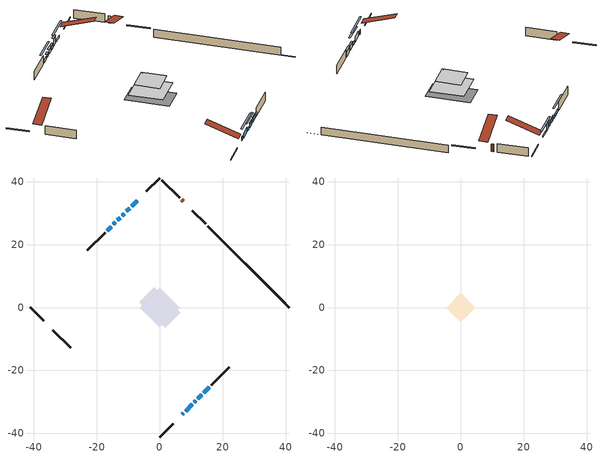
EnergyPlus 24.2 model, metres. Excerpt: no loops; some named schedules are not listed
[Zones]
conditioned space
 floor outside (Floor1 construction): -0.96,0 0,0.96 0.96,0 0,-0.96 z0.67
 floor adiabatic (AdiabaticFloorConstruction): -6.31,0 0,6.31 6.31,0 0,-6.31 z0.67
 floor foundation (Slab1 construction): -6.47,1.71 -1.71,6.47 6.47,-1.71 1.71,-6.47 z-1.52
 wall outside (RimJoist1 construction): 0,-41.12 4.27,-36.86 / -41.12,0 -36.86,-4.27 / 0,41.12 -4.27,36.86 / 14.6,26.52 10.34,30.79 z0.67:0.97
 wall outside (AdiabaticWallConstruction 1): 7.4,33.72 6.96,34.16 z0.67:2.7
 wall outside (AdiabaticWallConstruction): 7.2,-33.92 7.54,-33.58 z0.67:1.89; -7.2,33.92 -8.93,32.2 z0.67:1.23; 8.19,-32.93 10.35,-30.77 z0.67:2.14; 11.01,-30.12 11.44,-29.68 z0.67:1.51; -9.58,31.54 -10.62,30.5 z0.67:2.75; -11.28,29.84 -11.93,29.2 z0.67:1.69; -12.58,28.54 -13.45,27.68 / 12.09,-29.03 13.39,-27.73 z0.67:1.84; -14.1,27.02 -14.75,26.37 z0.67:1.38; 14.05,-27.08 15.77,-25.35 z0.67:1.99; -15.41,25.72 -16.7,24.42 z0.67:1.53
 wall outside (Wall1 construction): 16.43,-24.7 22.07,-19.05 / -33.92,-7.2 -28.28,-12.85 / -17.36,23.77 -23,18.12 / 6.3,34.82 0.66,40.47 z0.67:3.11
 wall foundation (FoundationWall1 construction): 15.26,25.86,-1.52 15.26,25.86,0.67 38.54,2.59,0.67 38.54,2.59,-1.5 41.12,0,-1.5 41.12,0,-1.52
 window (WindowConstruction 6): 7.2,-33.92 7.54,-33.59 z0.67:1.89
 window (WindowConstruction 8): -7.2,33.92 -8.93,32.2 z0.67:1.23
 window (WindowConstruction 9): 8.2,-32.93 10.35,-30.77 z0.67:2.14
 window (WindowConstruction 10): 11.01,-30.12 11.44,-29.69 z0.67:1.51
 window (WindowConstruction): -9.58,31.54 -10.62,30.5 z0.67:2.75
 window (WindowConstruction 1): -11.28,29.84 -11.93,29.2 z0.67:1.68
 window (WindowConstruction 2): -12.58,28.54 -13.45,27.68 z0.67:1.84
 window (WindowConstruction 3): -14.1,27.02 -14.75,26.37 z0.67:1.38
 window (WindowConstruction 4): 12.1,-29.03 13.39,-27.74 z0.67:1.84
 window (WindowConstruction 5): 14.05,-27.08 15.77,-25.35 z0.67:1.99
 window (WindowConstruction 7): -15.41,25.72 -16.7,24.42 z0.67:1.53
 door (Door): 7.4,33.72 6.96,34.16 z0.67:2.7
 ceiling adiabatic (AdiabaticFloorConstruction): 0,-6.31 6.31,0 0,6.31 -6.31,0 z0.67
attic - vented
 floor to conditioned space (Floor2 construction Reversed): -4.66,0 0,4.66 4.66,0 0,-4.66 z3.11
 floor to conditioned space (Floor3 construction Reversed): -4.26,0 0,4.26 4.26,0 0,-4.26 z3.11
 roof outside (Roof1 construction): 6.54,-34.58,3.11 0.4,-28.44,6.01 -1.22,-30.05,6.01 4.92,-36.2,3.11; -34.58,-6.54,3.11 -28.44,-0.4,6.01 -30.05,1.22,6.01 -36.2,-4.92,3.11; -6.54,34.58,3.11 -0.4,28.44,6.01 1.22,30.05,6.01 -4.92,36.2,3.11; 8.06,33.06,3.11 1.91,26.92,6.01 3.53,25.3,6.01 9.68,31.45,3.11
shading: -10.79,30.33 -5.33,35.79 -5.63,36.08 -11.08,30.62 z3.87; 12.22,-28.91 6.33,-34.8 6.62,-35.09 12.51,-29.2 z4.78; 13.3,-27.82 9.14,-31.98 9.43,-32.27 13.6,-28.11 z4.15; -10.77,30.36 -9.44,31.68 -9.73,31.98 -11.06,30.65 z2.95; -12.07,29.06 -11.14,29.99 -11.43,30.28 -12.36,29.35 z1.89; -13.59,27.54 -12.44,28.68 -12.73,28.97 -13.88,27.83 z2.04; -14.89,26.23 -13.96,27.16 -14.25,27.45 -15.18,26.52 z1.58; 13.53,-27.59 11.95,-29.17 12.24,-29.46 13.82,-27.88 z2.04; 15.91,-25.21 13.9,-27.22 14.19,-27.51 16.2,-25.5 z2.19; -18.57,22.56 -13.54,27.58 -13.83,27.88 -18.86,22.85 z4.17
[Building]
Building 1: Terrain=Suburbs
[Site:Location]
Montreal Intl AP_QC: Latitude {deg}=45.47; Longitude {deg}=-73.74; Time Zone {hr}=-5; Elevation {m}=36; Keep Site Location Information=Yes
[Site:GroundTemperature:Shallow]
2.07863, -0.316383, -0.508184, 0.628371, 5.19101, 9.73239, 13.6695, 16.1636, 16.3755, 14.347, 10.5102, 6.10817
[Site:WaterMainsTemperature]
Calculation Method=Schedule; Temperature Schedule=mains temperature schedule
[Material] Roughness=Rough; Thermal Absorptance=0.9
Name | Thickness {m} | Conductivity {W/m-K} | Density {kg/m3} | Specific Heat {J/kg-K} | Solar Absorptance | Visible Absorptance
asphalt or fiberglass shingles | 0.00635 | 0.162714 | 1121.4 | 1465.45 | 0.4 | 0.4
ceiling loosefill ins | 0.0846667 | 0.0480833 | 16.02 | 1046.75 | 0.7 | 0.7
ceiling loosefill ins 1 | 0.254 | 0.0480833 | 16.02 | 1046.75 | 0.7 | 0.7
ceiling stud and cavity | 0.1397 | 0.116672 | 65.682 | 1177.47 | 0.7 | 0.7
ceiling stud and cavity 1 | 0.1397 | 0.181134 | 65.682 | 1177.47 | 0.7 | 0.7
concrete 4.0 in. | 0.1016 | 1.803125 | 2242.8 | 837.4 | 0.7 | 0.7
concrete 8.0 in. | 0.2032 | 1.803125 | 2242.8 | 837.4 | 0.7 | 0.7
door material | 0.04445 | 0.053851 | 512.64 | 1214.23 | 0.7 | 0.7
exterior vertical ins | 0.0436689 | 0.029427 | 32.04 | 1214.23 | 0.7 | 0.7
floor covering | 0.0127 | 0.0433444 | 54.468 | 1339.84 | 0.6 | 0.6
floor rigid ins; rim joist rigid ins | 0.051816 | 0.029427 | 32.04 | 1214.23 | 0.7 | 0.7
floor rigid ins 1; wall rigid ins | 0.512978 | 0.029427 | 32.04 | 1214.23 | 0.7 | 0.7
floor stud and cavity | 0.1397 | 0.105474 | 92.3553 | 1139.71 | 0.7 | 0.7
floor stud and cavity 1 | 0.1397 | 1.75129 | 37.0049 | 1207.88 | 0.7 | 0.7
furniture material conditioned space 1 | 0.1524 | 0.115458 | 640.8 | 1214.23 | 0.6 | 0.6
gypsum board | 0.0127 | 0.160291 | 801 | 837.4 | 0.6 | 0.6
gypsum board 1 | 0.0127 | 0.160291 | 801 | 837.4 | 0.7 | 0.7
osb sheathing 0.5 in. | 0.0127 | 0.115458 | 512.64 | 1214.23 | 0.7 | 0.7
osb sheathing 0.75 in. | 0.01905 | 0.115458 | 512.64 | 1214.23 | 0.7 | 0.7
osb sheathing 2.0 in. | 0.0508 | 0.115458 | 512.64 | 1214.23 | 0.7 | 0.7
rim joist stud and cavity | 0.0508 | 0.0362629 | 125.044 | 1163.47 | 0.6 | 0.6
wall stud and cavity | 0.1397 | 0.148854 | 139.0536 | 1170.24 | 0.7 | 0.7
wall stud and cavity 1 | 0.0889 | 0.380278 | 52.3479 | 1209.89 | 0.7 | 0.7
wall stud and cavity 2 | 0.0889 | 0.391764 | 83.0341 | 1211.67 | 0.7 | 0.7
wood siding | 0.0254 | 0.102417 | 544.68 | 1172.36 | 0.4 | 0.4
wood siding 1; wood siding 2; wood siding 3 | 0.0254 | 0.102417 | 544.68 | 1172.36 | 0.7 | 0.7
[WindowMaterial:SimpleGlazingSystem]
Name | U-Factor {W/m2-K} | Solar Heat Gain Coefficient
WindowMaterial | 4.33288 | 0.68
WindowMaterial 1 | 2.961077 | 0.56
WindowMaterial 10 | 2.99912 | 0.5
WindowMaterial 2 | 2.9378 | 0.6
WindowMaterial 3 | 2.98322 | 0.53
WindowMaterial 4 | 2.92076 | 0.62
WindowMaterial 5 | 2.904297 | 0.65
WindowMaterial 6 | 4.27156 | 0.65
WindowMaterial 7 | 2.969594 | 0.55
WindowMaterial 8 | 3.02467 | 0.48
WindowMaterial 9 | 5.97382 | 0.79
[Construction]
AdiabaticFloorConstruction: floor stud and cavity 1, floor rigid ins 1, osb sheathing 0.75 in., floor covering
AdiabaticWallConstruction: wood siding 2, wall rigid ins, wall stud and cavity 1, gypsum board
AdiabaticWallConstruction 1: wood siding 3, wall rigid ins, wall stud and cavity 1, gypsum board
Door: door material
Floor1 construction: floor stud and cavity, floor rigid ins, osb sheathing 0.75 in., floor covering
Floor2 construction Reversed: gypsum board, ceiling stud and cavity, ceiling loosefill ins
Floor3 construction Reversed: gypsum board, ceiling stud and cavity 1, ceiling loosefill ins 1
FoundationWall1 construction: concrete 8.0 in., gypsum board 1
furniture construction conditioned space 1: furniture material conditioned space 1
PartitionWallConstruction: gypsum board, wall stud and cavity 2, gypsum board
RimJoist1 construction: wood siding 1, rim joist rigid ins, osb sheathing 2.0 in., rim joist stud and cavity
Roof1 construction: asphalt or fiberglass shingles
Slab1 construction: concrete 4.0 in.
Wall1 construction: wood siding, osb sheathing 0.5 in., wall stud and cavity, gypsum board
WindowConstruction: WindowMaterial
WindowConstruction 1: WindowMaterial 1
WindowConstruction 10: WindowMaterial 10
WindowConstruction 2: WindowMaterial 2
WindowConstruction 3: WindowMaterial 3
WindowConstruction 4: WindowMaterial 4
WindowConstruction 5: WindowMaterial 5
WindowConstruction 6: WindowMaterial 6
WindowConstruction 7: WindowMaterial 7
WindowConstruction 8: WindowMaterial 8
WindowConstruction 9: WindowMaterial 9
[Zone] Multiplier=1; Part of Total Floor Area=Yes
Name | Volume {m3}
attic - vented | 37.4299
conditioned space | 385.4
[Space]
Name | Zone | Volume {m3}
attic - vented 1 | attic - vented | 37.4299
conditioned space 1 | conditioned space | 385.4
[ZoneInfiltration:EffectiveLeakageArea]
infil attic - vented 1: Zone or Space=attic - vented 1; Schedule=Always On Discrete; Effective Air Leakage Area {cm2}=3184; Stack Coefficient=0.000201428; Wind Coefficient=9.58914e-06
[ZoneMixing]
whole house fan mix: Zone or Space=attic - vented; Schedule=Always On Continuous; Design Flow Rate Calculation Method=Flow/Zone; Design Flow Rate {m3/s}=0; Source Zone or Space=conditioned space
[SurfaceProperty:ExposedFoundationPerimeter]
Slab1: Exposed Perimeter Calculation Method=TotalExposedPerimeter; Total Exposed Perimeter {m}=36.577
[InternalMass] Zone or ZoneList=conditioned space; Space or SpaceList=conditioned space 1
Name | Construction | Surface Area {m2}
furniture mass conditioned space 1 | furniture construction conditioned space 1 | 63.6881
partition wall mass | PartitionWallConstruction | 159.22
[Lights]
interior lighting: Zone or ZoneList or Space or SpaceList=conditioned space 1; Schedule=interior lighting schedule; Design Level Calculation Method=LightingLevel; Lighting Level {W}=343.2; Return Air Fraction=0; Fraction Radiant=0.6; Fraction Visible=0.2; Fraction Replaceable=1
[People]
occupants: Zone or ZoneList or Space or SpaceList=conditioned space 1; Number of People Schedule=occupants schedule; Number of People Calculation Method=People; Number of People=3; Fraction Radiant=0.314171; Sensible Heat Fraction=0.56303; Activity Level Schedule=occupants activity schedule; Carbon Dioxide Generation Rate {m3/s-W}=0; Enable ASHRAE 55 Comfort Warnings=No; Mean Radiant Temperature Calculation Type=EnclosureAveraged
[ElectricEquipment] Zone or ZoneList or Space or SpaceList=conditioned space 1; Design Level Calculation Method=EquipmentLevel
Name | Schedule | Design Level {W} | Fraction Latent | Fraction Radiant | Fraction Lost
clothes dryer | clothes dryer schedule | 140.772 | 0.015 | 0.081 | 0.85
clothes washer | clothes washer schedule | 32.1985 | 0.03 | 0.162 | 0.7
cooking range | cooking range schedule | 215.147 | 0.08 | 0.432 | 0.2
dishwasher | dishwasher schedule | 66.8632 | 0.3 | 0.18 | 0.4
fridge | fridge schedule | 72.9452 | 0 | 0.6 | 0
mech vent bath fan 0 | mech vent bath fan 0 schedule | 50.2 | 0 | 0 | 1
mech vent house fan | mech vent house fan schedule | 0 | 0 | 0 | 1
mech vent house fan cfis | mech vent house fan cfis schedule | 0 | 0 | 0 | 0
mech vent range fan 0 | mech vent range fan 0 schedule | 57 | 0 | 0 | 1
misc plug loads | misc plug loads schedule | 494.7 | 0.045 | 0.513 | 0.1
whole house fan | Always On Discrete | 0 | 0 | 0 | 1
[OtherEquipment] Zone or ZoneList or Space or SpaceList=conditioned space 1; Design Level Calculation Method=EquipmentLevel
Name | Fuel Type | Schedule | Design Level {W} | Fraction Latent | Fraction Radiant | Fraction Lost
clothes dryer 1 | Electricity | clothes dryer schedule | 0 | 0.015 | 0.081 | 0.85
cooking range 1 | Electricity | cooking range schedule | 0 | 0.08 | 0.432 | 0.2
general water use latent | None | general water use schedule | 62.594 | 1 | 0 | 0
general water use sensible | None | general water use schedule | -61.6891 | 0 | 0.6 | 0
mech vent house fan latent load | None | Always On Discrete | 0 | 1 | 0 | 0
mech vent house fan sensible load | None | Always On Discrete | 0 | 0 | 0 | 0
water heater energy adjustment1 | Electricity | Always On Discrete | 0.01 | 0 | 0 | 1
[ZoneInfiltration:DesignFlowRate] Zone or ZoneList or Space or SpaceList=conditioned space 1; Schedule=Always On Discrete; Design Flow Rate Calculation Method=Flow/Zone; Design Flow Rate {m3/s}=0
infil flow; natural vent flow; whole house fan flow
[Foundation:Kiva]
Foundation Kiva 1: Initial Indoor Air Temperature {C}=18; Wall Height Above Grade {m}=0.669981; Wall Depth Below Slab {m}=0.2032; Custom Block Material Name 1=exterior vertical ins; Custom Block Depth 1 {m}=2.189988; Custom Block X Position 1 {m}=0.2159; Custom Block Z Position 1 {m}=0
[Foundation:Kiva:Settings]
Soil Conductivity {W/m-K}=0.849921; Soil Density {kg/m3}=1842.3; Soil Specific Heat {J/kg-K}=418.7; Ground Solar Absorptivity=0.9; Ground Thermal Absorptivity=0.9; Ground Surface Roughness {m}=0.03; Far-Field Width {m}=40; Deep-Ground Boundary Condition=ZeroFlux; Deep-Ground Depth {m}=40; Minimum Cell Dimension {m}=0.2; Maximum Cell Growth Coefficient=3; Simulation Timestep=Timestep
[Exterior:Lights]
exterior lighting: Schedule=exterior lighting schedule; Design Level {W}=75.6
[Schedule:Constant]
Name | Hourly Value
Always On Continuous; mech vent house fan schedule; mech vent house fan cfis schedule; Always On Discrete | 1
occupants activity schedule | 117.228
fridge schedule | 0
[Schedule:Week:Daily]
interior lighting schedule Week Rule - Jan1-Jan27: interior lighting schedule day, interior lighting schedule day, interior lighting schedule day, interior lighting schedule day, interior lighting schedule day, interior lighting schedule day, interior lighting schedule day, interior lighting schedule default day, interior lighting schedule default day, interior lighting schedule default day, interior lighting schedule default day, interior lighting schedule default day
interior lighting schedule Week Rule - Jan28-Feb3: interior lighting schedule day, interior lighting schedule day, interior lighting schedule day, interior lighting schedule day, interior lighting schedule day 1, interior lighting schedule day 1, interior lighting schedule day 1, interior lighting schedule default day, interior lighting schedule default day, interior lighting schedule default day, interior lighting schedule default day, interior lighting schedule default day
interior lighting schedule Week Rule - Feb4-Feb24: interior lighting schedule day 1, interior lighting schedule day 1, interior lighting schedule day 1, interior lighting schedule day 1, interior lighting schedule day 1, interior lighting schedule day 1, interior lighting schedule day 1, interior lighting schedule default day, interior lighting schedule default day, interior lighting schedule default day, interior lighting schedule default day, interior lighting schedule default day
interior lighting schedule Week Rule - Feb25-Mar3: interior lighting schedule day 1, interior lighting schedule day 1, interior lighting schedule day 1, interior lighting schedule day 1, interior lighting schedule day 2, interior lighting schedule day 2, interior lighting schedule day 2, interior lighting schedule default day, interior lighting schedule default day, interior lighting schedule default day, interior lighting schedule default day, interior lighting schedule default day
interior lighting schedule Week Rule - Mar4-Mar31: interior lighting schedule day 2, interior lighting schedule day 2, interior lighting schedule day 2, interior lighting schedule day 2, interior lighting schedule day 2, interior lighting schedule day 2, interior lighting schedule day 2, interior lighting schedule default day, interior lighting schedule default day, interior lighting schedule default day, interior lighting schedule default day, interior lighting schedule default day
interior lighting schedule Week Rule - Apr1-Apr28: interior lighting schedule day 3, interior lighting schedule day 3, interior lighting schedule day 3, interior lighting schedule day 3, interior lighting schedule day 3, interior lighting schedule day 3, interior lighting schedule day 3, interior lighting schedule default day, interior lighting schedule default day, interior lighting schedule default day, interior lighting schedule default day, interior lighting schedule default day
interior lighting schedule Week Rule - Apr29-May5: interior lighting schedule day 3, interior lighting schedule day 3, interior lighting schedule day 4, interior lighting schedule day 4, interior lighting schedule day 4, interior lighting schedule day 4, interior lighting schedule day 4, interior lighting schedule default day, interior lighting schedule default day, interior lighting schedule default day, interior lighting schedule default day, interior lighting schedule default day
interior lighting schedule Week Rule - May6-May26: interior lighting schedule day 4, interior lighting schedule day 4, interior lighting schedule day 4, interior lighting schedule day 4, interior lighting schedule day 4, interior lighting schedule day 4, interior lighting schedule day 4, interior lighting schedule default day, interior lighting schedule default day, interior lighting schedule default day, interior lighting schedule default day, interior lighting schedule default day
interior lighting schedule Week Rule - May27-Jun2: interior lighting schedule day 4, interior lighting schedule day 4, interior lighting schedule day 4, interior lighting schedule day 4, interior lighting schedule day 4, interior lighting schedule day 5, interior lighting schedule day 5, interior lighting schedule default day, interior lighting schedule default day, interior lighting schedule default day, interior lighting schedule default day, interior lighting schedule default day
interior lighting schedule Week Rule - Jun3-Jun30: interior lighting schedule day 5, interior lighting schedule day 5, interior lighting schedule day 5, interior lighting schedule day 5, interior lighting schedule day 5, interior lighting schedule day 5, interior lighting schedule day 5, interior lighting schedule default day, interior lighting schedule default day, interior lighting schedule default day, interior lighting schedule default day, interior lighting schedule default day
interior lighting schedule Week Rule - Jul1-Jul28: interior lighting schedule day 6, interior lighting schedule day 6, interior lighting schedule day 6, interior lighting schedule day 6, interior lighting schedule day 6, interior lighting schedule day 6, interior lighting schedule day 6, interior lighting schedule default day, interior lighting schedule default day, interior lighting schedule default day, interior lighting schedule default day, interior lighting schedule default day
interior lighting schedule Week Rule - Jul29-Aug4: interior lighting schedule day 6, interior lighting schedule day 6, interior lighting schedule day 6, interior lighting schedule day 7, interior lighting schedule day 7, interior lighting schedule day 7, interior lighting schedule day 7, interior lighting schedule default day, interior lighting schedule default day, interior lighting schedule default day, interior lighting schedule default day, interior lighting schedule default day
interior lighting schedule Week Rule - Aug5-Aug25: interior lighting schedule day 7, interior lighting schedule day 7, interior lighting schedule day 7, interior lighting schedule day 7, interior lighting schedule day 7, interior lighting schedule day 7, interior lighting schedule day 7, interior lighting schedule default day, interior lighting schedule default day, interior lighting schedule default day, interior lighting schedule default day, interior lighting schedule default day
interior lighting schedule Week Rule - Aug26-Sep1: interior lighting schedule day 7, interior lighting schedule day 7, interior lighting schedule day 7, interior lighting schedule day 7, interior lighting schedule day 7, interior lighting schedule day 7, interior lighting schedule day 8, interior lighting schedule default day, interior lighting schedule default day, interior lighting schedule default day, interior lighting schedule default day, interior lighting schedule default day
interior lighting schedule Week Rule - Sep2-Sep29: interior lighting schedule day 8, interior lighting schedule day 8, interior lighting schedule day 8, interior lighting schedule day 8, interior lighting schedule day 8, interior lighting schedule day 8, interior lighting schedule day 8, interior lighting schedule default day, interior lighting schedule default day, interior lighting schedule default day, interior lighting schedule default day, interior lighting schedule default day
interior lighting schedule Week Rule - Sep30-Oct6: interior lighting schedule day 8, interior lighting schedule day 9, interior lighting schedule day 9, interior lighting schedule day 9, interior lighting schedule day 9, interior lighting schedule day 9, interior lighting schedule day 9, interior lighting schedule default day, interior lighting schedule default day, interior lighting schedule default day, interior lighting schedule default day, interior lighting schedule default day
interior lighting schedule Week Rule - Oct7-Oct27: interior lighting schedule day 9, interior lighting schedule day 9, interior lighting schedule day 9, interior lighting schedule day 9, interior lighting schedule day 9, interior lighting schedule day 9, interior lighting schedule day 9, interior lighting schedule default day, interior lighting schedule default day, interior lighting schedule default day, interior lighting schedule default day, interior lighting schedule default day
interior lighting schedule Week Rule - Oct28-Nov3: interior lighting schedule day 9, interior lighting schedule day 9, interior lighting schedule day 9, interior lighting schedule day 9, interior lighting schedule day 10, interior lighting schedule day 10, interior lighting schedule day 10, interior lighting schedule default day, interior lighting schedule default day, interior lighting schedule default day, interior lighting schedule default day, interior lighting schedule default day
interior lighting schedule Week Rule - Nov4-Nov24: interior lighting schedule day 10, interior lighting schedule day 10, interior lighting schedule day 10, interior lighting schedule day 10, interior lighting schedule day 10, interior lighting schedule day 10, interior lighting schedule day 10, interior lighting schedule default day, interior lighting schedule default day, interior lighting schedule default day, interior lighting schedule default day, interior lighting schedule default day
interior lighting schedule Week Rule - Nov25-Dec1: interior lighting schedule day 10, interior lighting schedule day 10, interior lighting schedule day 10, interior lighting schedule day 10, interior lighting schedule day 10, interior lighting schedule day 10, interior lighting schedule day 11, interior lighting schedule default day, interior lighting schedule default day, interior lighting schedule default day, interior lighting schedule default day, interior lighting schedule default day
interior lighting schedule Week Rule - Dec2-Dec31: interior lighting schedule day 11, interior lighting schedule day 11, interior lighting schedule day 11, interior lighting schedule day 11, interior lighting schedule day 11, interior lighting schedule day 11, interior lighting schedule day 11, interior lighting schedule default day, interior lighting schedule default day, interior lighting schedule default day, interior lighting schedule default day, interior lighting schedule default day
occupants schedule Week Rule - Jan1-Dec31: occupants schedule day, occupants schedule day, occupants schedule day, occupants schedule day, occupants schedule day, occupants schedule day, occupants schedule day, occupants schedule default day, occupants schedule default day, occupants schedule default day, occupants schedule default day, occupants schedule default day
clothes dryer schedule Week Rule - Jan1-Dec31: clothes dryer schedule day, clothes dryer schedule day, clothes dryer schedule day, clothes dryer schedule day, clothes dryer schedule day, clothes dryer schedule day, clothes dryer schedule day, clothes dryer schedule default day, clothes dryer schedule default day, clothes dryer schedule default day, clothes dryer schedule default day, clothes dryer schedule default day
clothes washer schedule Week Rule - Jan1-Dec31: clothes washer schedule day, clothes washer schedule day, clothes washer schedule day, clothes washer schedule day, clothes washer schedule day, clothes washer schedule day, clothes washer schedule day, clothes washer schedule default day, clothes washer schedule default day, clothes washer schedule default day, clothes washer schedule default day, clothes washer schedule default day
cooking range schedule Week Rule - Jan1-Dec31: cooking range schedule day, cooking range schedule day, cooking range schedule day, cooking range schedule day, cooking range schedule day, cooking range schedule day, cooking range schedule day, cooking range schedule default day, cooking range schedule default day, cooking range schedule default day, cooking range schedule default day, cooking range schedule default day
dishwasher schedule Week Rule - Jan1-Dec31: dishwasher schedule day, dishwasher schedule day, dishwasher schedule day, dishwasher schedule day, dishwasher schedule day, dishwasher schedule day, dishwasher schedule day, dishwasher schedule default day, dishwasher schedule default day, dishwasher schedule default day, dishwasher schedule default day, dishwasher schedule default day
mech vent bath fan 0 schedule Week Rule - Jan1-Dec31: mech vent bath fan 0 schedule day, mech vent bath fan 0 schedule day, mech vent bath fan 0 schedule day, mech vent bath fan 0 schedule day, mech vent bath fan 0 schedule day, mech vent bath fan 0 schedule day, mech vent bath fan 0 schedule day, mech vent bath fan 0 schedule default day, mech vent bath fan 0 schedule default day, mech vent bath fan 0 schedule default day, mech vent bath fan 0 schedule default day, mech vent bath fan 0 schedule default day
mech vent range fan 0 schedule Week Rule - Jan1-Dec31: mech vent range fan 0 schedule day, mech vent range fan 0 schedule day, mech vent range fan 0 schedule day, mech vent range fan 0 schedule day, mech vent range fan 0 schedule day, mech vent range fan 0 schedule day, mech vent range fan 0 schedule day, mech vent range fan 0 schedule default day, mech vent range fan 0 schedule default day, mech vent range fan 0 schedule default day, mech vent range fan 0 schedule default day, mech vent range fan 0 schedule default day
misc plug loads schedule Week Rule - Jan1-Dec31: misc plug loads schedule day, misc plug loads schedule day, misc plug loads schedule day, misc plug loads schedule day, misc plug loads schedule day, misc plug loads schedule day, misc plug loads schedule day, misc plug loads schedule default day, misc plug loads schedule default day, misc plug loads schedule default day, misc plug loads schedule default day, misc plug loads schedule default day
general water use schedule Week Rule - Jan1-Dec31: general water use schedule day, general water use schedule day, general water use schedule day, general water use schedule day, general water use schedule day, general water use schedule day, general water use schedule day, general water use schedule default day, general water use schedule default day, general water use schedule default day, general water use schedule default day, general water use schedule default day
exterior lighting schedule Week Rule - Jan1-Jan27: exterior lighting schedule day, exterior lighting schedule day, exterior lighting schedule day, exterior lighting schedule day, exterior lighting schedule day, exterior lighting schedule day, exterior lighting schedule day, exterior lighting schedule default day, exterior lighting schedule default day, exterior lighting schedule default day, exterior lighting schedule default day, exterior lighting schedule default day
exterior lighting schedule Week Rule - Jan28-Feb3: exterior lighting schedule day, exterior lighting schedule day, exterior lighting schedule day, exterior lighting schedule day, exterior lighting schedule day 1, exterior lighting schedule day 1, exterior lighting schedule day 1, exterior lighting schedule default day, exterior lighting schedule default day, exterior lighting schedule default day, exterior lighting schedule default day, exterior lighting schedule default day
exterior lighting schedule Week Rule - Feb4-Feb24: exterior lighting schedule day 1, exterior lighting schedule day 1, exterior lighting schedule day 1, exterior lighting schedule day 1, exterior lighting schedule day 1, exterior lighting schedule day 1, exterior lighting schedule day 1, exterior lighting schedule default day, exterior lighting schedule default day, exterior lighting schedule default day, exterior lighting schedule default day, exterior lighting schedule default day
exterior lighting schedule Week Rule - Feb25-Mar3: exterior lighting schedule day 1, exterior lighting schedule day 1, exterior lighting schedule day 1, exterior lighting schedule day 1, exterior lighting schedule day 2, exterior lighting schedule day 2, exterior lighting schedule day 2, exterior lighting schedule default day, exterior lighting schedule default day, exterior lighting schedule default day, exterior lighting schedule default day, exterior lighting schedule default day
exterior lighting schedule Week Rule - Mar4-Mar31: exterior lighting schedule day 2, exterior lighting schedule day 2, exterior lighting schedule day 2, exterior lighting schedule day 2, exterior lighting schedule day 2, exterior lighting schedule day 2, exterior lighting schedule day 2, exterior lighting schedule default day, exterior lighting schedule default day, exterior lighting schedule default day, exterior lighting schedule default day, exterior lighting schedule default day
exterior lighting schedule Week Rule - Apr1-Apr28: exterior lighting schedule day 3, exterior lighting schedule day 3, exterior lighting schedule day 3, exterior lighting schedule day 3, exterior lighting schedule day 3, exterior lighting schedule day 3, exterior lighting schedule day 3, exterior lighting schedule default day, exterior lighting schedule default day, exterior lighting schedule default day, exterior lighting schedule default day, exterior lighting schedule default day
exterior lighting schedule Week Rule - Apr29-May5: exterior lighting schedule day 3, exterior lighting schedule day 3, exterior lighting schedule day 4, exterior lighting schedule day 4, exterior lighting schedule day 4, exterior lighting schedule day 4, exterior lighting schedule day 4, exterior lighting schedule default day, exterior lighting schedule default day, exterior lighting schedule default day, exterior lighting schedule default day, exterior lighting schedule default day
exterior lighting schedule Week Rule - May6-May26: exterior lighting schedule day 4, exterior lighting schedule day 4, exterior lighting schedule day 4, exterior lighting schedule day 4, exterior lighting schedule day 4, exterior lighting schedule day 4, exterior lighting schedule day 4, exterior lighting schedule default day, exterior lighting schedule default day, exterior lighting schedule default day, exterior lighting schedule default day, exterior lighting schedule default day
exterior lighting schedule Week Rule - May27-Jun2: exterior lighting schedule day 4, exterior lighting schedule day 4, exterior lighting schedule day 4, exterior lighting schedule day 4, exterior lighting schedule day 4, exterior lighting schedule day 5, exterior lighting schedule day 5, exterior lighting schedule default day, exterior lighting schedule default day, exterior lighting schedule default day, exterior lighting schedule default day, exterior lighting schedule default day
exterior lighting schedule Week Rule - Jun3-Jun30: exterior lighting schedule day 5, exterior lighting schedule day 5, exterior lighting schedule day 5, exterior lighting schedule day 5, exterior lighting schedule day 5, exterior lighting schedule day 5, exterior lighting schedule day 5, exterior lighting schedule default day, exterior lighting schedule default day, exterior lighting schedule default day, exterior lighting schedule default day, exterior lighting schedule default day
exterior lighting schedule Week Rule - Jul1-Jul28: exterior lighting schedule day 6, exterior lighting schedule day 6, exterior lighting schedule day 6, exterior lighting schedule day 6, exterior lighting schedule day 6, exterior lighting schedule day 6, exterior lighting schedule day 6, exterior lighting schedule default day, exterior lighting schedule default day, exterior lighting schedule default day, exterior lighting schedule default day, exterior lighting schedule default day
exterior lighting schedule Week Rule - Jul29-Aug4: exterior lighting schedule day 6, exterior lighting schedule day 6, exterior lighting schedule day 6, exterior lighting schedule day 7, exterior lighting schedule day 7, exterior lighting schedule day 7, exterior lighting schedule day 7, exterior lighting schedule default day, exterior lighting schedule default day, exterior lighting schedule default day, exterior lighting schedule default day, exterior lighting schedule default day
exterior lighting schedule Week Rule - Aug5-Aug25: exterior lighting schedule day 7, exterior lighting schedule day 7, exterior lighting schedule day 7, exterior lighting schedule day 7, exterior lighting schedule day 7, exterior lighting schedule day 7, exterior lighting schedule day 7, exterior lighting schedule default day, exterior lighting schedule default day, exterior lighting schedule default day, exterior lighting schedule default day, exterior lighting schedule default day
exterior lighting schedule Week Rule - Aug26-Sep1: exterior lighting schedule day 7, exterior lighting schedule day 7, exterior lighting schedule day 7, exterior lighting schedule day 7, exterior lighting schedule day 7, exterior lighting schedule day 7, exterior lighting schedule day 8, exterior lighting schedule default day, exterior lighting schedule default day, exterior lighting schedule default day, exterior lighting schedule default day, exterior lighting schedule default day
exterior lighting schedule Week Rule - Sep2-Sep29: exterior lighting schedule day 8, exterior lighting schedule day 8, exterior lighting schedule day 8, exterior lighting schedule day 8, exterior lighting schedule day 8, exterior lighting schedule day 8, exterior lighting schedule day 8, exterior lighting schedule default day, exterior lighting schedule default day, exterior lighting schedule default day, exterior lighting schedule default day, exterior lighting schedule default day
exterior lighting schedule Week Rule - Sep30-Oct6: exterior lighting schedule day 8, exterior lighting schedule day 9, exterior lighting schedule day 9, exterior lighting schedule day 9, exterior lighting schedule day 9, exterior lighting schedule day 9, exterior lighting schedule day 9, exterior lighting schedule default day, exterior lighting schedule default day, exterior lighting schedule default day, exterior lighting schedule default day, exterior lighting schedule default day
exterior lighting schedule Week Rule - Oct7-Oct27: exterior lighting schedule day 9, exterior lighting schedule day 9, exterior lighting schedule day 9, exterior lighting schedule day 9, exterior lighting schedule day 9, exterior lighting schedule day 9, exterior lighting schedule day 9, exterior lighting schedule default day, exterior lighting schedule default day, exterior lighting schedule default day, exterior lighting schedule default day, exterior lighting schedule default day
exterior lighting schedule Week Rule - Oct28-Nov3: exterior lighting schedule day 9, exterior lighting schedule day 9, exterior lighting schedule day 9, exterior lighting schedule day 9, exterior lighting schedule day 10, exterior lighting schedule day 10, exterior lighting schedule day 10, exterior lighting schedule default day, exterior lighting schedule default day, exterior lighting schedule default day, exterior lighting schedule default day, exterior lighting schedule default day
exterior lighting schedule Week Rule - Nov4-Nov24: exterior lighting schedule day 10, exterior lighting schedule day 10, exterior lighting schedule day 10, exterior lighting schedule day 10, exterior lighting schedule day 10, exterior lighting schedule day 10, exterior lighting schedule day 10, exterior lighting schedule default day, exterior lighting schedule default day, exterior lighting schedule default day, exterior lighting schedule default day, exterior lighting schedule default day
exterior lighting schedule Week Rule - Nov25-Dec1: exterior lighting schedule day 10, exterior lighting schedule day 10, exterior lighting schedule day 10, exterior lighting schedule day 10, exterior lighting schedule day 10, exterior lighting schedule day 10, exterior lighting schedule day 11, exterior lighting schedule default day, exterior lighting schedule default day, exterior lighting schedule default day, exterior lighting schedule default day, exterior lighting schedule default day
[Schedule:Year]
interior lighting schedule: interior lighting schedule Week Rule - Jan1-Jan27, 1, 1, 1, 27, interior lighting schedule Week Rule - Jan28-Feb3, 1, 28, 2, 3, interior lighting schedule Week Rule - Feb4-Feb24, 2, 4, 2, 24, interior lighting schedule Week Rule - Feb25-Mar3, 2, 25, 3, 3, interior lighting schedule Week Rule - Mar4-Mar31, 3, 4, 3, 31, interior lighting schedule Week Rule - Apr1-Apr28, 4, 1, 4, 28, interior lighting schedule Week Rule - Apr29-May5, 4, 29, 5, 5, interior lighting schedule Week Rule - May6-May26, 5, 6, 5, 26, interior lighting schedule Week Rule - May27-Jun2, 5, 27, 6, 2, interior lighting schedule Week Rule - Jun3-Jun30, 6, 3, 6, 30, interior lighting schedule Week Rule - Jul1-Jul28, 7, 1, 7, 28, interior lighting schedule Week Rule - Jul29-Aug4, 7, 29, 8, 4, interior lighting schedule Week Rule - Aug5-Aug25, 8, 5, 8, 25, interior lighting schedule Week Rule - Aug26-Sep1, 8, 26, 9, 1, interior lighting schedule Week Rule - Sep2-Sep29, 9, 2, 9, 29, interior lighting schedule Week Rule - Sep30-Oct6, 9, 30, 10, 6, interior lighting schedule Week Rule - Oct7-Oct27, 10, 7, 10, 27, interior lighting schedule Week Rule - Oct28-Nov3, 10, 28, 11, 3, interior lighting schedule Week Rule - Nov4-Nov24, 11, 4, 11, 24, interior lighting schedule Week Rule - Nov25-Dec1, 11, 25, 12, 1, interior lighting schedule Week Rule - Dec2-Dec31, 12, 2, 12, 31
occupants schedule: occupants schedule Week Rule - Jan1-Dec31, 1, 1, 12, 31
clothes dryer schedule: clothes dryer schedule Week Rule - Jan1-Dec31, 1, 1, 12, 31
clothes washer schedule: clothes washer schedule Week Rule - Jan1-Dec31, 1, 1, 12, 31
cooking range schedule: cooking range schedule Week Rule - Jan1-Dec31, 1, 1, 12, 31
dishwasher schedule: dishwasher schedule Week Rule - Jan1-Dec31, 1, 1, 12, 31
mech vent bath fan 0 schedule: mech vent bath fan 0 schedule Week Rule - Jan1-Dec31, 1, 1, 12, 31
mech vent range fan 0 schedule: mech vent range fan 0 schedule Week Rule - Jan1-Dec31, 1, 1, 12, 31
misc plug loads schedule: misc plug loads schedule Week Rule - Jan1-Dec31, 1, 1, 12, 31
general water use schedule: general water use schedule Week Rule - Jan1-Dec31, 1, 1, 12, 31
exterior lighting schedule: exterior lighting schedule Week Rule - Jan1-Jan27, 1, 1, 1, 27, exterior lighting schedule Week Rule - Jan28-Feb3, 1, 28, 2, 3, exterior lighting schedule Week Rule - Feb4-Feb24, 2, 4, 2, 24, exterior lighting schedule Week Rule - Feb25-Mar3, 2, 25, 3, 3, exterior lighting schedule Week Rule - Mar4-Mar31, 3, 4, 3, 31, exterior lighting schedule Week Rule - Apr1-Apr28, 4, 1, 4, 28, exterior lighting schedule Week Rule - Apr29-May5, 4, 29, 5, 5, exterior lighting schedule Week Rule - May6-May26, 5, 6, 5, 26, exterior lighting schedule Week Rule - May27-Jun2, 5, 27, 6, 2, exterior lighting schedule Week Rule - Jun3-Jun30, 6, 3, 6, 30, exterior lighting schedule Week Rule - Jul1-Jul28, 7, 1, 7, 28, exterior lighting schedule Week Rule - Jul29-Aug4, 7, 29, 8, 4, exterior lighting schedule Week Rule - Aug5-Aug25, 8, 5, 8, 25, exterior lighting schedule Week Rule - Aug26-Sep1, 8, 26, 9, 1, exterior lighting schedule Week Rule - Sep2-Sep29, 9, 2, 9, 29, exterior lighting schedule Week Rule - Sep30-Oct6, 9, 30, 10, 6, exterior lighting schedule Week Rule - Oct7-Oct27, 10, 7, 10, 27, exterior lighting schedule Week Rule - Oct28-Nov3, 10, 28, 11, 3, exterior lighting schedule Week Rule - Nov4-Nov24, 11, 4, 11, 24, exterior lighting schedule Week Rule - Nov25-Dec1, 11, 25, 12, 1, exterior lighting schedule Week Rule - Dec2-Dec31, 12, 2, 12, 31
[Schedule:Compact]
mains temperature schedule: Through: 01/01, For: AllDays, Until: 24:00, 6.56833, Through: 01/02, For: AllDays, Until: 24:00, 6.48722, Through: 01/03, For: AllDays, Until: 24:00, 6.40722, Through: 01/04, For: AllDays, Until: 24:00, 6.32889, Through: 01/05, For: AllDays, Until: 24:00, 6.25167, Through: 01/06, For: AllDays, Until: 24:00, 6.17611, Through: 01/07, For: AllDays, Until: 24:00, 6.10222, Through: 01/08, For: AllDays, Until: 24:00, 6.02944, Through: 01/09, For: AllDays, Until: 24:00, 5.95833, Through: 01/10, For: AllDays, Until: 24:00, 5.88889, Through: 01/11, For: AllDays, Until: 24:00, 5.82056, Through: 01/12, For: AllDays, Until: 24:00, 5.75444, Through: 01/13, For: AllDays, Until: 24:00, 5.68944, Through: 01/14, For: AllDays, Until: 24:00, 5.62611, Through: 01/15, For: AllDays, Until: 24:00, 5.56444, Through: 01/16, For: AllDays, Until: 24:00, 5.50444, Through: 01/17, For: AllDays, Until: 24:00, 5.44611, Through: 01/18, For: AllDays, Until: 24:00, 5.38944, Through: 01/19, For: AllDays, Until: 24:00, 5.33389, Through: 01/20, For: AllDays, Until: 24:00, 5.28111, Through: 01/21, For: AllDays, Until: 24:00, 5.22944, Through: 01/22, For: AllDays, Until: 24:00, 5.17944, Through: 01/23, For: AllDays, Until: 24:00, 5.13111, Through: 01/24, For: AllDays, Until: 24:00, 5.085, Through: 01/25, For: AllDays, Until: 24:00, 5.04056, Through: 01/26, For: AllDays, Until: 24:00, 4.99778, Through: 01/27, For: AllDays, Until: 24:00, 4.95667, Through: 01/28, For: AllDays, Until: 24:00, 4.91778, Through: 01/29, For: AllDays, Until: 24:00, 4.88056, Through: 01/30, For: AllDays, Until: 24:00, 4.845, Through: 01/31, For: AllDays, Until: 24:00, 4.81167, Through: 02/01, For: AllDays, Until: 24:00, 4.77944, Through: 02/02, For: AllDays, Until: 24:00, 4.75, Through: 02/03, For: AllDays, Until: 24:00, 4.72167, Through: 02/04, For: AllDays, Until: 24:00, 4.69611, Through: 02/05, For: AllDays, Until: 24:00, 4.67167, Through: 02/06, For: AllDays, Until: 24:00, 4.64944, Through: 02/07, For: AllDays, Until: 24:00, 4.62889, Through: 02/08, For: AllDays, Until: 24:00, 4.61056, Through: 02/09, For: AllDays, Until: 24:00, 4.59389, Through: 02/10, For: AllDays, Until: 24:00, 4.57944, Through: 02/11, For: AllDays, Until: 24:00, 4.56667, Through: 02/12, For: AllDays, Until: 24:00, 4.55611, Through: 02/13, For: AllDays, Until: 24:00, 4.54722, Through: 02/14, For: AllDays, Until: 24:00, 4.54056, Through: 02/15, For: AllDays, Until: 24:00, 4.53556, Through: 02/16, For: AllDays, Until: 24:00, 4.53278, Through: 02/17, For: AllDays, Until: 24:00, 4.53167, Through: 02/18, For: AllDays, Until: 24:00, 4.53278, Through: 02/19, For: AllDays, Until: 24:00, 4.53556, Through: 02/20, For: AllDays, Until: 24:00, 4.54056, Through: 02/21, For: AllDays, Until: 24:00, 4.54722, Through: 02/22, For: AllDays, Until: 24:00, 4.55611, Through: 02/23, For: AllDays, Until: 24:00, 4.56667, Through: 02/24, For: AllDays, Until: 24:00, 4.57944, Through: 02/25, For: AllDays, Until: 24:00, 4.59389, Through: 02/26, For: AllDays, Until: 24:00, 4.61056, Through: 02/27, For: AllDays, Until: 24:00, 4.62889, Through: 02/28, For: AllDays, Until: 24:00, 4.64889, Through: 03/01, For: AllDays, Until: 24:00, 4.67111, Through: 03/02, For: AllDays, Until: 24:00, 4.69556, Through: 03/03, For: AllDays, Until: 24:00, 4.72167, Through: 03/04, For: AllDays, Until: 24:00, 4.74944, Through: 03/05, For: AllDays, Until: 24:00, 4.77944, Through: 03/06, For: AllDays, Until: 24:00, 4.81111, Through: 03/07, For: AllDays, Until: 24:00, 4.84444, Through: 03/08, For: AllDays, Until: 24:00, 4.88, Through: 03/09, For: AllDays, Until: 24:00, 4.91722, Through: 03/10, For: AllDays, Until: 24:00, 4.95611, Through: 03/11, For: AllDays, Until: 24:00, 4.99722, Through: 03/12, For: AllDays, Until: 24:00, 5.04, Through: 03/13, For: AllDays, Until: 24:00, 5.08444, Through: 03/14, For: AllDays, Until: 24:00, 5.13056, Through: 03/15, For: AllDays, Until: 24:00, 5.17889, Through: 03/16, For: AllDays, Until: 24:00, 5.22833, Through: 03/17, For: AllDays, Until: 24:00, 5.28, Through: 03/18, For: AllDays, Until: 24:00, 5.33333, Through: 03/19, For: AllDays, Until: 24:00, 5.38833, Through: 03/20, For: AllDays, Until: 24:00, 5.445, Through: 03/21, For: AllDays, Until: 24:00, 5.50333, Through: 03/22, For: AllDays, Until: 24:00, 5.56333, Through: 03/23, For: AllDays, Until: 24:00, 5.625, Through: 03/24, For: AllDays, Until: 24:00, 5.68833, Through: 03/25, For: AllDays, Until: 24:00, 5.75333, Through: 03/26, For: AllDays, Until: 24:00, 5.81944, Through: 03/27, For: AllDays, Until: 24:00, 5.88778, Through: 03/28, For: AllDays, Until: 24:00, 5.95722, Through: 03/29, For: AllDays, Until: 24:00, 6.02833, Through: 03/30, For: AllDays, Until: 24:00, 6.10111, Through: 03/31, For: AllDays, Until: 24:00, 6.175, Through: 04/01, For: AllDays, Until: 24:00, 6.25056, Through: 04/02, For: AllDays, Until: 24:00, 6.32778, Through: 04/03, For: AllDays, Until: 24:00, 6.40611, Through: 04/04, For: AllDays, Until: 24:00, 6.48556, Through: 04/05, For: AllDays, Until: 24:00, 6.56722, Through: 04/06, For: AllDays, Until: 24:00, 6.64944, Through: 04/07, For: AllDays, Until: 24:00, 6.73333, Through: 04/08, For: AllDays, Until: 24:00, 6.81833, Through: 04/09, For: AllDays, Until: 24:00, 6.905, Through: 04/10, For: AllDays, Until: 24:00, 6.99278, Through: 04/11, For: AllDays, Until: 24:00, 7.08111, Through: 04/12, For: AllDays, Until: 24:00, 7.17167, Through: 04/13, For: AllDays, Until: 24:00, 7.26278, Through: 04/14, For: AllDays, Until: 24:00, 7.355, Through: 04/15, For: AllDays, Until: 24:00, 7.44833, Through: 04/16, For: AllDays, Until: 24:00, 7.54278, Through: 04/17, For: AllDays, Until: 24:00, 7.63889, Through: 04/18, For: AllDays, Until: 24:00, 7.735, Through: 04/19, For: AllDays, Until: 24:00, 7.83278, Through: 04/20, For: AllDays, Until: 24:00, 7.93167, Through: 04/21, For: AllDays, Until: 24:00, 8.03111, Through: 04/22, For: AllDays, Until: 24:00, 8.13167, Through: 04/23, For: AllDays, Until: 24:00, 8.23278, Through: 04/24, For: AllDays, Until: 24:00, 8.335, Through: 04/25, For: AllDays, Until: 24:00, 8.43778, Through: 04/26, For: AllDays, Until: 24:00, 8.54167, Through: 04/27, For: AllDays, Until: 24:00, 8.64611, Through: 04/28, For: AllDays, Until: 24:00, 8.75167, Through: 04/29, For: AllDays, Until: 24:00, 8.85778, Through: 04/30, For: AllDays, Until: 24:00, 8.96444, Through: 05/01, For: AllDays, Until: 24:00, 9.07167, Through: 05/02, For: AllDays, Until: 24:00, 9.17944, Through: 05/03, For: AllDays, Until: 24:00, 9.28778, Through: 05/04, For: AllDays, Until: 24:00, 9.39667, Through: 05/05, For: AllDays, Until: 24:00, 9.50667, Through: 05/06, For: AllDays, Until: 24:00, 9.61667, Through: 05/07, For: AllDays, Until: 24:00, 9.72667, Through: 05/08, For: AllDays, Until: 24:00, 9.83778, Through: 05/09, For: AllDays, Until: 24:00, 9.94889, Through: 05/10, For: AllDays, Until: 24:00, 10.0606, Through: 05/11, For: AllDays, Until: 24:00, 10.1722, Through: 05/12, For: AllDays, Until: 24:00, 10.2844, Through: 05/13, For: AllDays, Until: 24:00, 10.3967, Through: 05/14, For: AllDays, Until: 24:00, 10.5094, Through: 05/15, For: AllDays, Until: 24:00, 10.6222, Through: 05/16, For: AllDays, Until: 24:00, 10.735, Through: 05/17, For: AllDays, Until: 24:00, 10.8478, Through: 05/18, For: AllDays, Until: 24:00, 10.9611, Through: 05/19, For: AllDays, Until: 24:00, 11.0744, Through: 05/20, For: AllDays, Until: 24:00, 11.1872, Through: 05/21, For: AllDays, Until: 24:00, 11.3006, Through: 05/22, For: AllDays, Until: 24:00, 11.4133, Through: 05/23, For: AllDays, Until: 24:00, 11.5267, Through: 05/24, For: AllDays, Until: 24:00, 11.6394, Through: 05/25, For: AllDays, Until: 24:00, 11.7522, Through: 05/26, For: AllDays, Until: 24:00, 11.8644, Through: 05/27, For: AllDays, Until: 24:00, 11.9767, Through: 05/28, For: AllDays, Until: 24:00, 12.0889, Through: 05/29, For: AllDays, Until: 24:00, 12.2006, Through: 05/30, For: AllDays, Until: 24:00, 12.3122, Through: 05/31, For: AllDays, Until: 24:00, 12.4228, Through: 06/01, For: AllDays, Until: 24:00, 12.5339, Through: 06/02, For: AllDays, Until: 24:00, 12.6439, Through: 06/03, For: AllDays, Until: 24:00, 12.7539, Through: 06/04, For: AllDays, Until: 24:00, 12.8628, Through: 06/05, For: AllDays, Until: 24:00, 12.9717, Through: 06/06, For: AllDays, Until: 24:00, 13.08, Through: 06/07, For: AllDays, Until: 24:00, 13.1878, Through: 06/08, For: AllDays, Until: 24:00, 13.2944, Through: 06/09, For: AllDays, Until: 24:00, 13.4011, Through: 06/10, For: AllDays, Until: 24:00, 13.5067, Through: 06/11, For: AllDays, Until: 24:00, 13.6117, Through: 06/12, For: AllDays, Until: 24:00, 13.7156, Through: 06/13, For: AllDays, Until: 24:00, 13.8194, Through: 06/14, For: AllDays, Until: 24:00, 13.9222, Through: 06/15, For: AllDays, Until: 24:00, 14.0239, Through: 06/16, For: AllDays, Until: 24:00, 14.125, Through: 06/17, For: AllDays, Until: 24:00, 14.225, Through: 06/18, For: AllDays, Until: 24:00, 14.3239, Through: 06/19, For: AllDays, Until: 24:00, 14.4222, Through: 06/20, For: AllDays, Until: 24:00, 14.5194, Through: 06/21, For: AllDays, Until: 24:00, 14.6156, Through: 06/22, For: AllDays, Until: 24:00, 14.7106, Through: 06/23, For: AllDays, Until: 24:00, 14.805, Through: 06/24, For: AllDays, Until: 24:00, 14.8978, Through: 06/25, For: AllDays, Until: 24:00, 14.9894, Through: 06/26, For: AllDays, Until: 24:00, 15.0806, Through: 06/27, For: AllDays, Until: 24:00, 15.17, Through: 06/28, For: AllDays, Until: 24:00, 15.2583, Through: 06/29, For: AllDays, Until: 24:00, 15.3456, Through: 06/30, For: AllDays, Until: 24:00, 15.4311, Through: 07/01, For: AllDays, Until: 24:00, 15.5161, Through: 07/02, For: AllDays, Until: 24:00, 15.5989, Through: 07/03, For: AllDays, Until: 24:00, 15.6811, Through: 07/04, For: AllDays, Until: 24:00, 15.7617, Through: 07/05, For: AllDays, Until: 24:00, 15.8411, Through: 07/06, For: AllDays, Until: 24:00, 15.9189, Through: 07/07, For: AllDays, Until: 24:00, 15.995, Through: 07/08, For: AllDays, Until: 24:00, 16.07, Through: 07/09, For: AllDays, Until: 24:00, 16.1433, Through: 07/10, For: AllDays, Until: 24:00, 16.2156, Through: 07/11, For: AllDays, Until: 24:00, 16.2861, Through: 07/12, For: AllDays, Until: 24:00, 16.355, Through: 07/13, For: AllDays, Until: 24:00, 16.4222, Through: 07/14, For: AllDays, Until: 24:00, 16.4878, Through: 07/15, For: AllDays, Until: 24:00, 16.5522, Through: 07/16, For: AllDays, Until: 24:00, 16.615, Through: 07/17, For: AllDays, Until: 24:00, 16.6756, Through: 07/18, For: AllDays, Until: 24:00, 16.735, Through: 07/19, For: AllDays, Until: 24:00, 16.7928, Through: 07/20, For: AllDays, Until: 24:00, 16.8489, Through: 07/21, For: AllDays, Until: 24:00, 16.9028, Through: 07/22, For: AllDays, Until: 24:00, 16.9556, Through: 07/23, For: AllDays, Until: 24:00, 17.0061, Through: 07/24, For: AllDays, Until: 24:00, 17.0556, Through: 07/25, For: AllDays, Until: 24:00, 17.1028, Through: 07/26, For: AllDays, Until: 24:00, 17.1483, Through: 07/27, For: AllDays, Until: 24:00, 17.1917, Through: 07/28, For: AllDays, Until: 24:00, 17.2339, Through: 07/29, For: AllDays, Until: 24:00, 17.2739, Through: 07/30, For: AllDays, Until: 24:00, 17.3122, Through: 07/31, For: AllDays, Until: 24:00, 17.3489, Through: 08/01, For: AllDays, Until: 24:00, 17.3833, Through: 08/02, For: AllDays, Until: 24:00, 17.4161, Through: 08/03, For: AllDays, Until: 24:00, 17.4467, Through: 08/04, For: AllDays, Until: 24:00, 17.4761, Through: 08/05, For: AllDays, Until: 24:00, 17.5028, Through: 08/06, For: AllDays, Until: 24:00, 17.5283, Through: 08/07, For: AllDays, Until: 24:00, 17.5517, Through: 08/08, For: AllDays, Until: 24:00, 17.5728, Through: 08/09, For: AllDays, Until: 24:00, 17.5922, Through: 08/10, For: AllDays, Until: 24:00, 17.61, Through: 08/11, For: AllDays, Until: 24:00, 17.6256, Through: 08/12, For: AllDays, Until: 24:00, 17.6394, Through: 08/13, For: AllDays, Until: 24:00, 17.6511, Through: 08/14, For: AllDays, Until: 24:00, 17.6611, Through: 08/15, For: AllDays, Until: 24:00, 17.6689, Through: 08/16, For: AllDays, Until: 24:00, 17.675, Through: 08/17, For: AllDays, Until: 24:00, 17.6789, Through: 08/18, For: AllDays, Until: 24:00, 17.6811, Through: 08/19, For: AllDays, Until: 24:00, 17.6811, Through: 08/20, For: AllDays, Until: 24:00, 17.6794, Through: 08/21, For: AllDays, Until: 24:00, 17.6756, Through: 08/22, For: AllDays, Until: 24:00, 17.67, Through: 08/23, For: AllDays, Until: 24:00, 17.6622, Through: 08/24, For: AllDays, Until: 24:00, 17.6528, Through: 08/25, For: AllDays, Until: 24:00, 17.6411, Through: 08/26, For: AllDays, Until: 24:00, 17.6278, Through: 08/27, For: AllDays, Until: 24:00, 17.6122, Through: 08/28, For: AllDays, Until: 24:00, 17.595, Through: 08/29, For: AllDays, Until: 24:00, 17.5756, Through: 08/30, For: AllDays, Until: 24:00, 17.5544, Through: 08/31, For: AllDays, Until: 24:00, 17.5311, Through: 09/01, For: AllDays, Until: 24:00, 17.5061, Through: 09/02, For: AllDays, Until: 24:00, 17.4794, Through: 09/03, For: AllDays, Until: 24:00, 17.4506, Through: 09/04, For: AllDays, Until: 24:00, 17.42, Through: 09/05, For: AllDays, Until: 24:00, 17.3878, Through: 09/06, For: AllDays, Until: 24:00, 17.3533, Through: 09/07, For: AllDays, Until: 24:00, 17.3172, Through: 09/08, For: AllDays, Until: 24:00, 17.2789, Through: 09/09, For: AllDays, Until: 24:00, 17.2389, Through: 09/10, For: AllDays, Until: 24:00, 17.1972, Through: 09/11, For: AllDays, Until: 24:00, 17.1539, Through: 09/12, For: AllDays, Until: 24:00, 17.1083, Through: 09/13, For: AllDays, Until: 24:00, 17.0617, Through: 09/14, For: AllDays, Until: 24:00, 17.0128, Through: 09/15, For: AllDays, Until: 24:00, 16.9622, Through: 09/16, For: AllDays, Until: 24:00, 16.9094, Through: 09/17, For: AllDays, Until: 24:00, 16.8556, Through: 09/18, For: AllDays, Until: 24:00, 16.8, Through: 09/19, For: AllDays, Until: 24:00, 16.7422, Through: 09/20, For: AllDays, Until: 24:00, 16.6833, Through: 09/21, For: AllDays, Until: 24:00, 16.6228, Through: 09/22, For: AllDays, Until: 24:00, 16.56, Through: 09/23, For: AllDays, Until: 24:00, 16.4961, Through: 09/24, For: AllDays, Until: 24:00, 16.4306, Through: 09/25, For: AllDays, Until: 24:00, 16.3633, Through: 09/26, For: AllDays, Until: 24:00, 16.295, Through: 09/27, For: AllDays, Until: 24:00, 16.2244, Through: 09/28, For: AllDays, Until: 24:00, 16.1528, Through: 09/29, For: AllDays, Until: 24:00, 16.0794, Through: 09/30, For: AllDays, Until: 24:00, 16.0044, Through: 10/01, For: AllDays, Until: 24:00, 15.9283, Through: 10/02, For: AllDays, Until: 24:00, 15.8511, Through: 10/03, For: AllDays, Until: 24:00, 15.7717, Through: 10/04, For: AllDays, Until: 24:00, 15.6917, Through: 10/05, For: AllDays, Until: 24:00, 15.6094, Through: 10/06, For: AllDays, Until: 24:00, 15.5267, Through: 10/07, For: AllDays, Until: 24:00, 15.4422, Through: 10/08, For: AllDays, Until: 24:00, 15.3567, Through: 10/09, For: AllDays, Until: 24:00, 15.2694, Through: 10/10, For: AllDays, Until: 24:00, 15.1811, Through: 10/11, For: AllDays, Until: 24:00, 15.0917, Through: 10/12, For: AllDays, Until: 24:00, 15.0011, Through: 10/13, For: AllDays, Until: 24:00, 14.9094, Through: 10/14, For: AllDays, Until: 24:00, 14.8167, Through: 10/15, For: AllDays, Until: 24:00, 14.7228, Through: 10/16, For: AllDays, Until: 24:00, 14.6278, Through: 10/17, For: AllDays, Until: 24:00, 14.5317, Through: 10/18, For: AllDays, Until: 24:00, 14.4344, Through: 10/19, For: AllDays, Until: 24:00, 14.3367, Through: 10/20, For: AllDays, Until: 24:00, 14.2378, Through: 10/21, For: AllDays, Until: 24:00, 14.1378, Through: 10/22, For: AllDays, Until: 24:00, 14.0367, Through: 10/23, For: AllDays, Until: 24:00, 13.935, Through: 10/24, For: AllDays, Until: 24:00, 13.8322, Through: 10/25, For: AllDays, Until: 24:00, 13.7289, Through: 10/26, For: AllDays, Until: 24:00, 13.625, Through: 10/27, For: AllDays, Until: 24:00, 13.52, Through: 10/28, For: AllDays, Until: 24:00, 13.4144, Through: 10/29, For: AllDays, Until: 24:00, 13.3083, Through: 10/30, For: AllDays, Until: 24:00, 13.2011, Through: 10/31, For: AllDays, Until: 24:00, 13.0939, Through: 11/01, For: AllDays, Until: 24:00, 12.9856, Through: 11/02, For: AllDays, Until: 24:00, 12.8767, Through: 11/03, For: AllDays, Until: 24:00, 12.7678, Through: 11/04, For: AllDays, Until: 24:00, 12.6578, Through: 11/05, For: AllDays, Until: 24:00, 12.5478, Through: 11/06, For: AllDays, Until: 24:00, 12.4372, Through: 11/07, For: AllDays, Until: 24:00, 12.3261, Through: 11/08, For: AllDays, Until: 24:00, 12.215, Through: 11/09, For: AllDays, Until: 24:00, 12.1033, Through: 11/10, For: AllDays, Until: 24:00, 11.9911, Through: 11/11, For: AllDays, Until: 24:00, 11.8789, Through: 11/12, For: AllDays, Until: 24:00, 11.7667, Through: 11/13, For: AllDays, Until: 24:00, 11.6539, Through: 11/14, For: AllDays, Until: 24:00, 11.5411, Through: 11/15, For: AllDays, Until: 24:00, 11.4278, Through: 11/16, For: AllDays, Until: 24:00, 11.315, Through: 11/17, For: AllDays, Until: 24:00, 11.2017, Through: 11/18, For: AllDays, Until: 24:00, 11.0889, Through: 11/19, For: AllDays, Until: 24:00, 10.9756, Through: 11/20, For: AllDays, Until: 24:00, 10.8622, Through: 11/21, For: AllDays, Until: 24:00, 10.7494, Through: 11/22, For: AllDays, Until: 24:00, 10.6367, Through: 11/23, For: AllDays, Until: 24:00, 10.5239, Through: 11/24, For: AllDays, Until: 24:00, 10.4111, Through: 11/25, For: AllDays, Until: 24:00, 10.2989, Through: 11/26, For: AllDays, Until: 24:00, 10.1867, Through: 11/27, For: AllDays, Until: 24:00, 10.0744, Through: 11/28, For: AllDays, Until: 24:00, 9.96333, Through: 11/29, For: AllDays, Until: 24:00, 9.85167, Through: 11/30, For: AllDays, Until: 24:00, 9.74111, Through: 12/01, For: AllDays, Until: 24:00, 9.63056, Through: 12/02, For: AllDays, Until: 24:00, 9.52056, Through: 12/03, For: AllDays, Until: 24:00, 9.41111, Through: 12/04, For: AllDays, Until: 24:00, 9.30167, Through: 12/05, For: AllDays, Until: 24:00, 9.19333, Through: 12/06, For: AllDays, Until: 24:00, 9.08556, Through: 12/07, For: AllDays, Until: 24:00, 8.97778, Through: 12/08, For: AllDays, Until: 24:00, 8.87111, Through: 12/09, For: AllDays, Until: 24:00, 8.765, Through: 12/10, For: AllDays, Until: 24:00, 8.66, Through: 12/11, For: AllDays, Until: 24:00, 8.555, Through: 12/12, For: AllDays, Until: 24:00, 8.45111, Through: 12/13, For: AllDays, Until: 24:00, 8.34833, Through: 12/14, For: AllDays, Until: 24:00, 8.24611, Through: 12/15, For: AllDays, Until: 24:00, 8.14444, Through: 12/16, For: AllDays, Until: 24:00, 8.04389, Through: 12/17, For: AllDays, Until: 24:00, 7.94444, Through: 12/18, For: AllDays, Until: 24:00, 7.84556, Through: 12/19, For: AllDays, Until: 24:00, 7.74778, Through: 12/20, For: AllDays, Until: 24:00, 7.65111, Through: 12/21, For: AllDays, Until: 24:00, 7.555, Through: 12/22, For: AllDays, Until: 24:00, 7.46056, Through: 12/23, For: AllDays, Until: 24:00, 7.36667, Through: 12/24, For: AllDays, Until: 24:00, 7.27444, Through: 12/25, For: AllDays, Until: 24:00, 7.18278, Through: 12/26, For: AllDays, Until: 24:00, 7.09278, Through: 12/27, For: AllDays, Until: 24:00, 7.00389, Through: 12/28, For: AllDays, Until: 24:00, 6.91611, Through: 12/29, For: AllDays, Until: 24:00, 6.82944, Through: 12/30, For: AllDays, Until: 24:00, 6.74389, Through: 12/31, For: AllDays, Until: 24:00, 6.66
